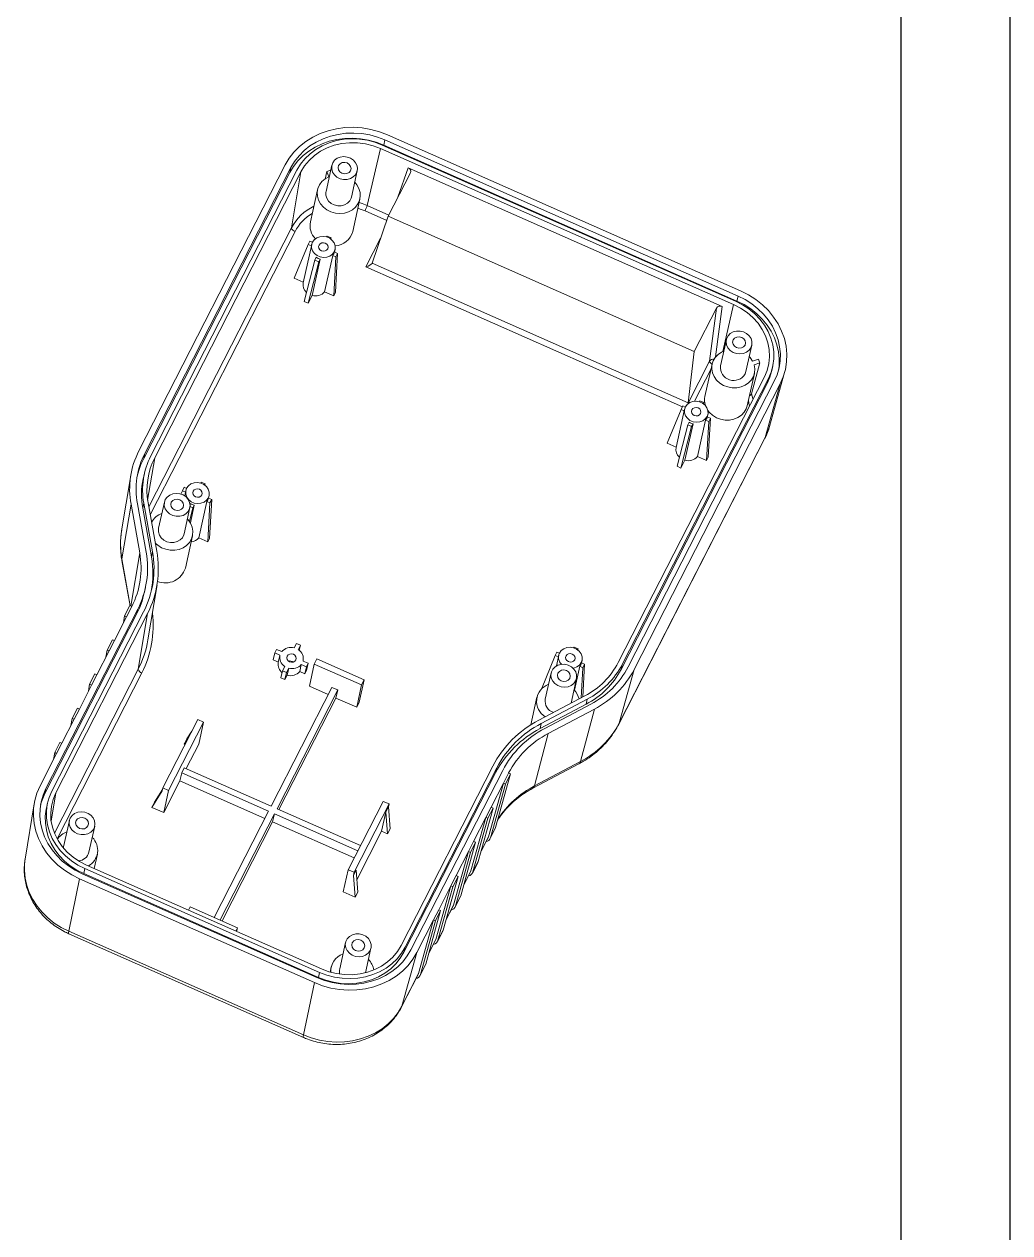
# Model space of a CAD drawing. Header units: inches. Extents: x 2685 to 4830, y 1126 to 1652.
# Drawn here: x 4189 to 4302.6, y 1336.5 to 1475.9 of the extents above; entities that cross this region are included whole.
import ezdxf

# ---------------------------------------------------------------- set-up
doc = ezdxf.new("R2010")
doc.units = ezdxf.units.IN
doc.header["$LTSCALE"] = 0.5

msp = doc.modelspace()

# ---------------------------------------------------------------- linework, layer by layer
for p, q in [((4302.554, 1652.384), (4302.554, 1125.657)), ((4290.013, 1639.843), (4290.013, 1138.198))]:
    msp.add_line(p, q)
at = {"color": 7, "linetype": 'Continuous', "lineweight": 15}
for p, q in [((4270.931, 1443.958), (4230.235, 1461.951)), ((4230.409, 1461.96), (4230.537, 1462.543)), ((4271.104, 1443.966), (4230.409, 1461.96)), ((4271.233, 1444.549), (4230.537, 1462.543)), ((4271.535, 1445.14), (4230.84, 1463.134)), ((4230.034, 1461.557), (4228.497, 1454.983)), ((4270.729, 1443.563), (4230.034, 1461.557)), ((4219.029, 1459.658), (4202.187, 1426.711)), ((4219.711, 1459.357), (4202.869, 1426.41)), ((4219.582, 1458.774), (4219.711, 1459.357)), ((4224.421, 1459.623), (4223.75, 1456.595)), ((4269.405, 1443.343), (4233.215, 1459.345)), ((4219.582, 1458.774), (4202.74, 1425.827)), ((4220.393, 1459.055), (4203.551, 1426.108)), ((4220.848, 1458.854), (4204.007, 1425.907)), ((4220.848, 1458.854), (4219.776, 1452.417)), ((4223.663, 1458.019), (4223.833, 1458.904)), ((4223.833, 1458.904), (4224.092, 1458.296)), ((4226.679, 1455.946), (4227.35, 1458.974)), ((4230.909, 1453.744), (4233.468, 1458.75)), ((4222.774, 1456.811), (4221.948, 1453.085)), ((4226.83, 1452.004), (4227.655, 1455.73)), ((4230.909, 1453.744), (4229.056, 1448.322)), ((4266.19, 1438.144), (4230.909, 1453.744)), ((4221.703, 1450.483), (4221.904, 1450.877)), ((4222.19, 1450.75), (4221.904, 1450.877)), ((4223.873, 1451.456), (4223.823, 1451.359)), ((4223.873, 1451.456), (4224.327, 1451.255)), ((4224.269, 1451.14), (4224.327, 1451.255)), ((4224.327, 1451.255), (4224.303, 1451.115)), ((4221.703, 1450.483), (4220.092, 1446.592)), ((4222.104, 1450.506), (4221.124, 1446.081)), ((4221.703, 1450.483), (4222.064, 1450.323)), ((4225.087, 1449.47), (4224.725, 1449.63)), ((4224.726, 1449.629), (4224.789, 1449.912)), ((4225.087, 1449.47), (4224.841, 1444.976)), ((4225.087, 1449.47), (4224.886, 1449.075)), ((4222.463, 1448.697), (4221.232, 1443.914)), ((4222.917, 1448.496), (4221.687, 1443.713)), ((4223.078, 1448.81), (4222.149, 1444.618)), ((4222.623, 1449.011), (4222.463, 1448.697)), ((4222.917, 1448.496), (4222.463, 1448.697)), ((4222.917, 1448.496), (4223.078, 1448.81)), ((4223.595, 1445.043), (4224.524, 1449.235)), ((4224.524, 1449.235), (4224.886, 1449.075)), ((4224.886, 1449.075), (4224.639, 1444.582)), ((4229.056, 1448.322), (4265.482, 1432.217)), ((4220.092, 1446.592), (4221.135, 1446.131)), ((4221.232, 1443.914), (4221.687, 1443.713)), ((4221.687, 1443.713), (4222.149, 1444.618)), ((4223.595, 1445.043), (4224.639, 1444.582)), ((4224.639, 1444.582), (4224.841, 1444.976)), ((4271.104, 1443.966), (4271.233, 1444.549)), ((4266.19, 1438.144), (4268.749, 1443.15)), ((4268.749, 1443.15), (4267.955, 1437.047)), ((4269.89, 1439.518), (4269.22, 1436.49)), ((4272.149, 1435.842), (4272.819, 1438.869)), ((4267.955, 1437.047), (4265.48, 1432.206)), ((4265.482, 1432.217), (4266.19, 1438.144)), ((4272.795, 1433.279), (4273.753, 1436.832)), ((4272.903, 1437.056), (4273.58, 1437.255)), ((4273.753, 1436.832), (4273.082, 1436.635)), ((4268.244, 1436.707), (4267.418, 1432.98)), ((4272.048, 1435.563), (4272.149, 1435.842)), ((4272.3, 1431.899), (4273.125, 1435.625)), ((4274.861, 1429.502), (4276.603, 1435.729)), ((4275.102, 1435.842), (4275.231, 1436.424)), ((4257.433, 1402.284), (4274.274, 1435.231)), ((4257.759, 1401.501), (4274.6, 1434.448)), ((4257.888, 1402.083), (4274.729, 1435.03)), ((4258.57, 1401.781), (4275.411, 1434.728)), ((4259.252, 1401.48), (4276.093, 1434.427)), ((4276.093, 1434.427), (4274.371, 1428.251)), ((4274.6, 1434.448), (4274.729, 1435.03)), ((4264.672, 1431.484), (4263.061, 1427.593)), ((4265.073, 1431.507), (4264.093, 1427.082)), ((4264.873, 1431.878), (4264.672, 1431.484)), ((4265.033, 1431.324), (4264.672, 1431.484)), ((4264.873, 1431.878), (4265.159, 1431.751)), ((4266.792, 1432.36), (4266.842, 1432.457)), ((4267.297, 1432.256), (4266.842, 1432.457)), ((4267.297, 1432.256), (4267.238, 1432.141)), ((4267.297, 1432.256), (4267.272, 1432.116)), ((4266.047, 1429.811), (4265.118, 1425.619)), ((4265.432, 1429.698), (4265.592, 1430.012)), ((4266.047, 1429.811), (4265.886, 1429.497)), ((4266.564, 1426.044), (4267.493, 1430.236)), ((4267.855, 1430.076), (4267.493, 1430.236)), ((4267.855, 1430.076), (4267.608, 1425.583)), ((4267.694, 1430.63), (4268.056, 1430.47)), ((4267.696, 1430.63), (4267.758, 1430.913)), ((4268.056, 1430.47), (4267.81, 1425.977)), ((4267.855, 1430.076), (4268.056, 1430.47)), ((4265.432, 1429.698), (4264.201, 1424.915)), ((4265.886, 1429.497), (4264.656, 1424.714)), ((4265.432, 1429.698), (4265.886, 1429.497)), ((4257.49, 1395.201), (4274.331, 1428.148)), ((4257.53, 1395.304), (4274.371, 1428.251)), ((4264.104, 1427.132), (4263.061, 1427.593)), ((4202.74, 1425.827), (4202.869, 1426.41)), ((4265.118, 1425.619), (4264.656, 1424.714)), ((4267.608, 1425.583), (4266.564, 1426.044)), ((4267.81, 1425.977), (4267.608, 1425.583)), ((4264.656, 1424.714), (4264.201, 1424.915)), ((4201.25, 1423.867), (4200.2, 1417.487)), ((4202.815, 1424.064), (4202.686, 1423.481)), ((4209.367, 1423.079), (4209.318, 1422.981)), ((4209.367, 1423.079), (4209.822, 1422.878)), ((4209.763, 1422.763), (4209.822, 1422.878)), ((4209.822, 1422.878), (4209.798, 1422.737)), ((4207.197, 1422.105), (4207.037, 1421.718)), ((4207.197, 1422.105), (4207.399, 1422.5)), ((4207.197, 1422.105), (4207.558, 1421.946)), ((4207.685, 1422.373), (4207.399, 1422.5)), ((4207.599, 1422.129), (4207.462, 1421.51)), ((4210.221, 1421.252), (4210.284, 1421.534)), ((4201.278, 1420.534), (4200.228, 1414.248)), ((4201.278, 1420.534), (4202.28, 1414.932)), ((4202.015, 1420.603), (4203.016, 1415.001)), ((4202.622, 1420.09), (4202.751, 1420.672)), ((4202.622, 1420.09), (4203.624, 1414.488)), ((4202.751, 1420.672), (4203.753, 1415.07)), ((4203.243, 1420.718), (4204.245, 1415.116)), ((4205.132, 1420.797), (4204.461, 1417.769)), ((4207.39, 1417.121), (4208.061, 1420.148)), ((4208.412, 1420.119), (4208.008, 1418.551)), ((4208.117, 1420.634), (4208.078, 1420.556)), ((4208.412, 1420.119), (4208.08, 1420.265)), ((4208.572, 1420.433), (4208.118, 1418.381)), ((4208.412, 1420.119), (4208.572, 1420.433)), ((4209.09, 1416.666), (4210.018, 1420.858)), ((4210.018, 1420.858), (4210.38, 1420.698)), ((4210.38, 1420.698), (4210.134, 1416.204)), ((4210.582, 1421.092), (4210.22, 1421.252)), ((4210.582, 1421.092), (4210.335, 1416.598)), ((4210.582, 1421.092), (4210.38, 1420.698)), ((4207.541, 1413.178), (4208.366, 1416.904)), ((4209.09, 1416.666), (4210.134, 1416.204)), ((4210.134, 1416.204), (4210.335, 1416.598)), ((4203.624, 1414.488), (4203.753, 1415.07)), ((4200.228, 1414.068), (4201.162, 1408.845)), ((4202.811, 1410.333), (4202.94, 1410.916)), ((4203.231, 1404.893), (4204.277, 1411.249)), ((4201.924, 1407.871), (4191.347, 1387.18)), ((4202.053, 1408.453), (4191.476, 1387.763)), ((4202.735, 1408.151), (4192.158, 1387.461)), ((4203.19, 1407.95), (4192.614, 1387.26)), ((4200.767, 1407.573), (4199.357, 1404.815)), ((4200.405, 1406.865), (4200.539, 1407.671)), ((4201.143, 1408.853), (4200.539, 1407.671)), ((4200.539, 1407.671), (4200.767, 1407.573)), ((4201.371, 1408.756), (4200.767, 1407.573)), ((4201.143, 1408.853), (4201.371, 1408.756)), ((4201.924, 1407.871), (4202.053, 1408.453)), ((4203.19, 1407.95), (4202.118, 1401.513)), ((4199.129, 1404.912), (4198.524, 1403.73)), ((4199.357, 1404.815), (4198.752, 1403.632)), ((4199.129, 1404.912), (4199.357, 1404.815)), ((4198.752, 1403.632), (4197.342, 1400.873)), ((4198.39, 1402.924), (4198.524, 1403.73)), ((4198.524, 1403.73), (4198.752, 1403.632)), ((4217.855, 1403.417), (4217.675, 1402.602)), ((4218.057, 1403.811), (4217.855, 1403.417)), ((4217.855, 1403.417), (4218.445, 1403.156)), ((4218.646, 1403.551), (4218.057, 1403.811)), ((4220.353, 1404.487), (4220.092, 1403.976)), ((4220.808, 1404.286), (4220.353, 1404.487)), ((4220.547, 1403.775), (4220.808, 1404.286)), ((4220.808, 1404.286), (4220.674, 1403.681)), ((4250.368, 1403.501), (4250.166, 1403.106)), ((4250.368, 1403.501), (4250.654, 1403.374)), ((4252.287, 1403.982), (4252.336, 1404.08)), ((4252.791, 1403.879), (4252.336, 1404.08)), ((4252.791, 1403.879), (4252.732, 1403.764)), ((4252.791, 1403.879), (4252.767, 1403.738)), ((4217.675, 1402.602), (4218.263, 1402.342)), ((4218.432, 1403.107), (4218.252, 1402.292)), ((4220.904, 1402.069), (4220.723, 1401.254)), ((4220.904, 1402.069), (4221.493, 1401.809)), ((4221.694, 1402.203), (4221.105, 1402.463)), ((4221.106, 1402.463), (4221.117, 1402.513)), ((4221.493, 1401.809), (4221.694, 1402.203)), ((4221.694, 1402.203), (4221.514, 1401.388)), ((4222.399, 1402.118), (4221.832, 1399.556)), ((4222.701, 1402.709), (4222.399, 1402.118)), ((4222.399, 1402.118), (4227.856, 1399.705)), ((4228.158, 1400.296), (4222.701, 1402.709)), ((4250.166, 1403.106), (4248.565, 1399.238)), ((4250.527, 1402.947), (4250.166, 1403.106)), ((4250.568, 1403.13), (4250.294, 1401.893)), ((4253.189, 1402.253), (4253.551, 1402.093)), ((4253.19, 1402.253), (4253.253, 1402.535)), ((4253.551, 1402.093), (4253.344, 1398.328)), ((4253.349, 1401.699), (4253.551, 1402.093)), ((4257.759, 1401.501), (4257.888, 1402.083)), ((4197.114, 1400.971), (4196.51, 1399.788)), ((4197.342, 1400.873), (4196.737, 1399.691)), ((4197.114, 1400.971), (4197.342, 1400.873)), ((4218.742, 1401.334), (4218.561, 1400.519)), ((4219.003, 1401.845), (4218.742, 1401.334)), ((4218.742, 1401.334), (4219.196, 1401.133)), ((4219.196, 1401.133), (4219.016, 1400.318)), ((4219.016, 1400.318), (4219.277, 1400.828)), ((4219.196, 1401.133), (4219.457, 1401.644)), ((4219.277, 1400.828), (4219.457, 1401.644)), ((4220.723, 1401.254), (4221.312, 1400.993)), ((4221.493, 1401.809), (4221.312, 1400.993)), ((4221.312, 1400.993), (4221.514, 1401.388)), ((4249.692, 1401.094), (4249.022, 1398.067)), ((4252.374, 1399.089), (4252.987, 1401.859)), ((4253.349, 1401.699), (4252.987, 1401.859)), ((4253.349, 1401.699), (4253.159, 1398.23)), ((4259.252, 1401.48), (4257.53, 1395.304)), ((4196.737, 1399.691), (4195.327, 1396.932)), ((4196.375, 1398.982), (4196.51, 1399.788)), ((4196.51, 1399.788), (4196.737, 1399.691)), ((4217.424, 1385.736), (4224.425, 1399.432)), ((4218.561, 1400.519), (4219.016, 1400.318)), ((4221.832, 1399.556), (4223.999, 1398.598)), ((4224.425, 1399.432), (4225.107, 1399.13)), ((4227.856, 1399.705), (4227.288, 1397.143)), ((4228.158, 1400.296), (4227.59, 1397.734)), ((4227.856, 1399.705), (4228.158, 1400.296)), ((4251.993, 1397.612), (4252.621, 1400.446)), ((4218.106, 1385.434), (4225.107, 1399.13)), ((4218.327, 1385.337), (4224.901, 1398.199)), ((4225.107, 1399.13), (4224.901, 1398.199)), ((4224.901, 1398.199), (4227.288, 1397.143)), ((4248.045, 1398.283), (4247.339, 1395.092)), ((4248.284, 1395.644), (4253.588, 1398.458)), ((4248.556, 1395.26), (4253.86, 1398.074)), ((4253.731, 1397.492), (4253.86, 1398.074)), ((4195.099, 1397.029), (4194.495, 1395.847)), ((4195.327, 1396.932), (4194.723, 1395.75)), ((4195.099, 1397.029), (4195.327, 1396.932)), ((4227.288, 1397.143), (4227.59, 1397.734)), ((4248.428, 1394.678), (4253.731, 1397.492)), ((4248.964, 1394.685), (4254.268, 1397.499)), ((4249.371, 1394.11), (4254.675, 1396.924)), ((4253.083, 1390.878), (4254.675, 1396.924)), ((4194.723, 1395.75), (4193.313, 1392.991)), ((4194.361, 1395.041), (4194.495, 1395.847)), ((4194.495, 1395.847), (4194.723, 1395.75)), ((4208.964, 1395.737), (4204.934, 1387.854)), ((4205.616, 1387.552), (4209.646, 1395.435)), ((4209.646, 1395.435), (4208.964, 1395.737)), ((4209.646, 1395.435), (4209.078, 1392.873)), ((4248.428, 1394.678), (4248.556, 1395.26)), ((4207.977, 1393.805), (4207.412, 1392.885)), ((4208.279, 1394.397), (4207.714, 1393.476)), ((4249.371, 1394.11), (4247.779, 1388.064)), ((4193.085, 1393.088), (4192.48, 1391.906)), ((4193.313, 1392.991), (4192.708, 1391.808)), ((4193.085, 1393.088), (4193.313, 1392.991)), ((4207.412, 1392.885), (4207.714, 1393.476)), ((4207.489, 1392.851), (4207.412, 1392.885)), ((4207.641, 1390.062), (4209.078, 1392.873)), ((4192.708, 1391.808), (4190.794, 1388.064)), ((4192.346, 1391.1), (4192.48, 1391.906)), ((4192.48, 1391.906), (4192.708, 1391.808)), ((4247.779, 1388.064), (4253.083, 1390.878)), ((4207.119, 1389.568), (4206.913, 1388.636)), ((4207.119, 1389.568), (4207.421, 1390.159)), ((4207.119, 1389.568), (4217.122, 1385.145)), ((4207.421, 1390.159), (4217.424, 1385.736)), ((4232.399, 1369.668), (4242.975, 1390.359)), ((4232.725, 1368.885), (4243.301, 1389.575)), ((4232.854, 1369.467), (4243.43, 1390.158)), ((4233.536, 1369.166), (4244.112, 1389.856)), ((4243.299, 1383.276), (4245.022, 1389.452)), ((4243.301, 1389.575), (4243.43, 1390.158)), ((4244.794, 1389.554), (4244.191, 1388.373)), ((4245.022, 1389.452), (4244.417, 1388.27)), ((4244.794, 1389.554), (4244.795, 1389.556)), ((4245.022, 1389.452), (4244.795, 1389.556)), ((4247.6, 1387.801), (4252.903, 1390.615)), ((4205.049, 1384.99), (4206.913, 1388.636)), ((4206.913, 1388.636), (4216.696, 1384.31)), ((4244.191, 1388.373), (4242.468, 1382.197)), ((4242.695, 1382.094), (4244.417, 1388.27)), ((4242.78, 1385.614), (4244.191, 1388.373)), ((4244.417, 1388.27), (4244.191, 1388.373)), ((4191.347, 1387.18), (4191.476, 1387.763)), ((4204.857, 1387.505), (4203.685, 1385.594)), ((4203.987, 1386.185), (4204.891, 1387.659)), ((4204.934, 1387.854), (4204.857, 1387.505)), ((4204.934, 1387.854), (4205.616, 1387.552)), ((4205.616, 1387.552), (4205.049, 1384.99)), ((4190.119, 1386.017), (4189.07, 1379.636)), ((4191.656, 1386.067), (4191.527, 1385.485)), ((4203.685, 1385.594), (4203.987, 1386.185)), ((4203.685, 1385.594), (4205.049, 1384.99)), ((4218.106, 1385.434), (4227.725, 1381.182)), ((4230.334, 1386.287), (4226.305, 1378.405)), ((4226.987, 1378.103), (4231.017, 1385.986)), ((4231.017, 1385.986), (4230.334, 1386.287)), ((4230.939, 1385.636), (4230.637, 1385.045)), ((4231.017, 1385.986), (4230.939, 1385.636)), ((4230.939, 1385.636), (4231.131, 1383.122)), ((4241.284, 1379.335), (4243.007, 1385.511)), ((4242.78, 1385.614), (4242.176, 1384.432)), ((4243.007, 1385.511), (4242.402, 1384.329)), ((4243.007, 1385.511), (4242.78, 1385.614)), ((4194.171, 1384.087), (4193.501, 1381.06)), ((4210.868, 1372.909), (4217.122, 1385.145)), ((4211.55, 1372.607), (4217.804, 1384.843)), ((4211.77, 1372.51), (4217.598, 1383.912)), ((4217.804, 1384.843), (4217.598, 1383.912)), ((4217.598, 1383.912), (4226.996, 1379.756)), ((4217.804, 1384.843), (4227.422, 1380.59)), ((4230.147, 1382.833), (4230.637, 1385.045)), ((4230.637, 1385.045), (4230.829, 1382.531)), ((4242.176, 1384.432), (4240.453, 1378.256)), ((4240.68, 1378.153), (4242.402, 1384.329)), ((4240.766, 1381.673), (4242.176, 1384.432)), ((4242.402, 1384.329), (4242.176, 1384.432)), ((4196.43, 1380.411), (4197.1, 1383.439)), ((4227.295, 1377.254), (4230.147, 1382.833)), ((4230.829, 1382.531), (4230.147, 1382.833)), ((4231.131, 1383.122), (4230.829, 1382.531)), ((4242.647, 1381.956), (4243.251, 1383.138)), ((4243.299, 1383.276), (4242.695, 1382.094)), ((4243.251, 1383.138), (4243.299, 1383.276)), ((4239.27, 1375.394), (4240.992, 1381.57)), ((4240.766, 1381.673), (4240.161, 1380.491)), ((4240.992, 1381.57), (4240.388, 1380.387)), ((4240.992, 1381.57), (4240.766, 1381.673)), ((4241.605, 1380.485), (4242.428, 1382.095)), ((4242.468, 1382.197), (4242.428, 1382.095)), ((4197.039, 1378.539), (4197.406, 1380.195)), ((4240.161, 1380.491), (4238.439, 1374.315)), ((4238.665, 1374.211), (4240.388, 1380.387)), ((4238.751, 1377.732), (4240.161, 1380.491)), ((4240.388, 1380.387), (4240.161, 1380.491)), ((4195.828, 1377.951), (4195.957, 1378.533)), ((4195.957, 1378.533), (4223.011, 1366.571)), ((4196.159, 1378.928), (4223.213, 1366.966)), ((4226.305, 1378.405), (4225.738, 1375.843)), ((4226.305, 1378.405), (4226.987, 1378.103)), ((4227.212, 1378.345), (4226.91, 1377.754)), ((4227.404, 1375.831), (4227.212, 1378.345)), ((4240.453, 1378.256), (4240.413, 1378.154)), ((4240.632, 1378.015), (4241.236, 1379.197)), ((4241.284, 1379.335), (4240.68, 1378.153)), ((4241.236, 1379.197), (4241.284, 1379.335)), ((4195.352, 1377.351), (4194.096, 1371.312)), ((4195.352, 1377.351), (4222.407, 1365.389)), ((4195.655, 1377.942), (4222.709, 1365.98)), ((4195.828, 1377.951), (4222.882, 1365.989)), ((4226.987, 1378.103), (4226.91, 1377.754)), ((4226.91, 1377.754), (4227.102, 1375.24)), ((4237.255, 1371.452), (4238.978, 1377.628)), ((4238.751, 1377.732), (4238.147, 1376.55)), ((4238.978, 1377.628), (4238.373, 1376.446)), ((4238.978, 1377.628), (4238.751, 1377.732)), ((4239.59, 1376.544), (4240.413, 1378.154)), ((4225.738, 1375.843), (4227.102, 1375.24)), ((4227.404, 1375.831), (4227.102, 1375.24)), ((4238.147, 1376.55), (4236.424, 1370.374)), ((4236.651, 1370.27), (4238.373, 1376.446)), ((4236.736, 1373.791), (4238.147, 1376.55)), ((4238.373, 1376.446), (4238.147, 1376.55)), ((4208.095, 1374.135), (4207.893, 1373.739)), ((4213.552, 1371.722), (4208.095, 1374.135)), ((4237.576, 1372.602), (4238.399, 1374.212)), ((4238.439, 1374.315), (4238.399, 1374.212)), ((4238.617, 1374.073), (4239.222, 1375.256)), ((4239.27, 1375.394), (4238.665, 1374.211)), ((4239.222, 1375.256), (4239.27, 1375.394)), ((4235.24, 1367.511), (4236.963, 1373.687)), ((4236.736, 1373.791), (4236.132, 1372.608)), ((4236.963, 1373.687), (4236.359, 1372.505)), ((4236.963, 1373.687), (4236.736, 1373.791)), ((4194.096, 1371.312), (4221.151, 1359.35)), ((4213.35, 1371.327), (4213.552, 1371.722)), ((4213.552, 1371.722), (4213.454, 1371.281)), ((4234.218, 1368.864), (4236.132, 1372.608)), ((4236.132, 1372.608), (4234.409, 1366.432)), ((4234.636, 1366.329), (4236.359, 1372.505)), ((4236.359, 1372.505), (4236.132, 1372.608)), ((4236.603, 1370.132), (4237.207, 1371.314)), ((4237.255, 1371.452), (4236.651, 1370.27)), ((4237.207, 1371.314), (4237.255, 1371.452)), ((4194.099, 1371.026), (4221.154, 1359.064)), ((4226, 1370.014), (4225.33, 1366.986)), ((4235.561, 1368.661), (4236.384, 1370.271)), ((4236.424, 1370.374), (4236.384, 1370.271)), ((4228.3, 1366.525), (4228.929, 1369.365)), ((4234.218, 1368.864), (4232.496, 1362.688)), ((4232.725, 1368.885), (4232.854, 1369.467)), ((4224.353, 1367.203), (4224.22, 1366.6)), ((4234.588, 1366.191), (4235.192, 1367.373)), ((4235.24, 1367.511), (4234.636, 1366.329)), ((4235.192, 1367.373), (4235.24, 1367.511)), ((4222.882, 1365.989), (4223.011, 1366.571)), ((4232.456, 1362.586), (4234.37, 1366.33)), ((4232.496, 1362.688), (4234.409, 1366.432)), ((4234.409, 1366.432), (4234.37, 1366.33)), ((4222.407, 1365.389), (4221.151, 1359.35))]:
    msp.add_line(p, q, dxfattribs=at)
at = {"color": 8, "linetype": 'Continuous', "lineweight": 15}
for p, q in [((4233.215, 1459.345), (4232.039, 1455.954)), ((4230.981, 1453.885), (4228.497, 1454.983)), ((4228.245, 1454.363), (4230.743, 1453.258)), ((4219.776, 1452.417), (4203.328, 1420.241)), ((4203.49, 1419.338), (4220.18, 1451.989)), ((4230.047, 1451.221), (4228.349, 1447.899)), ((4264.82, 1431.773), (4228.349, 1447.899)), ((4268.649, 1437.534), (4269.405, 1443.343)), ((4270.729, 1443.563), (4269.464, 1438.15)), ((4266.211, 1432.421), (4268.123, 1436.161)), ((4274.371, 1428.251), (4274.331, 1428.148)), ((4203.194, 1421.026), (4204.007, 1425.907)), ((4201.256, 1408.805), (4202.28, 1414.932)), ((4200.228, 1414.248), (4201.196, 1408.831)), ((4200.228, 1414.068), (4200.228, 1414.248)), ((4202.118, 1401.513), (4192.453, 1382.607)), ((4192.754, 1381.977), (4202.522, 1401.086)), ((4257.53, 1395.304), (4257.49, 1395.202)), ((4192.614, 1387.26), (4192.072, 1384.006)), ((4241.62, 1380.538), (4242.468, 1382.197)), ((4239.605, 1376.597), (4240.453, 1378.256)), ((4237.591, 1372.656), (4238.439, 1374.315)), ((4235.576, 1368.715), (4236.424, 1370.374)), ((4232.496, 1362.688), (4232.454, 1362.583))]:
    msp.add_line(p, q, dxfattribs=at)
at = {"color": 7, "linetype": 'Continuous', "lineweight": 15, "flags": 128}
for points in [[(4230.84, 1463.134), (4229.901, 1463.494), (4228.928, 1463.761), (4227.933, 1463.931), (4226.929, 1464.001), (4225.929, 1463.972), (4224.946, 1463.842), (4223.99, 1463.615), (4223.075, 1463.292), (4222.213, 1462.878), (4221.413, 1462.378), (4220.686, 1461.798), (4220.041, 1461.146), (4219.486, 1460.43), (4219.029, 1459.658)], [(4230.537, 1462.543), (4229.677, 1462.873), (4228.785, 1463.118), (4227.873, 1463.273), (4226.953, 1463.338), (4226.036, 1463.311), (4225.135, 1463.192), (4224.259, 1462.983), (4223.42, 1462.688), (4222.629, 1462.308), (4221.896, 1461.85), (4221.23, 1461.318), (4220.639, 1460.721), (4220.13, 1460.064), (4219.711, 1459.357)], [(4230.409, 1461.96), (4229.548, 1462.291), (4228.656, 1462.535), (4227.744, 1462.691), (4226.824, 1462.756), (4225.907, 1462.728), (4225.006, 1462.61), (4224.13, 1462.401), (4223.291, 1462.105), (4222.5, 1461.726), (4221.767, 1461.268), (4221.101, 1460.736), (4220.51, 1460.138), (4220.001, 1459.482), (4219.582, 1458.774)], [(4230.235, 1461.951), (4229.391, 1462.272), (4228.515, 1462.501), (4227.62, 1462.637), (4226.72, 1462.676), (4225.826, 1462.618), (4224.952, 1462.464), (4224.112, 1462.217), (4223.317, 1461.88), (4222.578, 1461.457), (4221.908, 1460.956), (4221.314, 1460.382), (4220.807, 1459.746), (4220.393, 1459.055)], [(4230.034, 1461.557), (4229.179, 1461.877), (4228.29, 1462.097), (4227.383, 1462.214), (4226.473, 1462.225), (4225.576, 1462.13), (4224.707, 1461.931), (4223.88, 1461.631), (4223.111, 1461.235), (4222.412, 1460.751), (4221.795, 1460.186), (4221.271, 1459.55), (4220.848, 1458.854)], [(4224.521, 1459.902), (4224.735, 1460.198), (4225.034, 1460.428), (4225.396, 1460.574), (4225.794, 1460.626), (4226.199, 1460.579), (4226.581, 1460.437), (4226.911, 1460.211), (4227.165, 1459.917), (4227.325, 1459.577), (4227.377, 1459.216), (4227.319, 1458.862), (4227.154, 1458.54), (4226.895, 1458.274), (4226.562, 1458.084), (4226.178, 1457.985), (4225.772, 1457.982), (4225.375, 1458.078), (4225.016, 1458.263), (4224.721, 1458.526), (4224.512, 1458.846), (4224.406, 1459.199), (4224.408, 1459.56), (4224.521, 1459.902)], [(4225.203, 1459.6), (4225.371, 1459.803), (4225.616, 1459.93), (4225.903, 1459.96), (4226.187, 1459.89), (4226.425, 1459.729), (4226.581, 1459.503), (4226.631, 1459.246), (4226.567, 1458.997), (4226.4, 1458.794), (4226.154, 1458.667), (4225.867, 1458.637), (4225.583, 1458.707), (4225.345, 1458.868), (4225.189, 1459.094), (4225.139, 1459.351), (4225.203, 1459.6)], [(4227.059, 1457.663), (4227.294, 1457.381), (4227.532, 1456.958), (4227.669, 1456.505), (4227.698, 1456.042), (4227.618, 1455.589), (4227.433, 1455.166), (4227.151, 1454.791), (4226.784, 1454.481), (4226.348, 1454.25), (4225.862, 1454.107), (4225.348, 1454.059), (4224.828, 1454.107), (4224.325, 1454.251), (4223.861, 1454.483), (4223.456, 1454.794), (4223.129, 1455.169), (4222.893, 1455.593), (4222.758, 1456.046), (4222.731, 1456.51), (4222.814, 1456.962), (4223.001, 1457.385), (4223.285, 1457.758), (4223.654, 1458.067), (4224.092, 1458.296), (4224.092, 1458.296)], [(4226.679, 1455.946), (4226.648, 1455.834), (4226.484, 1455.512), (4226.225, 1455.246), (4225.891, 1455.057), (4225.507, 1454.957), (4225.102, 1454.955), (4224.705, 1455.05), (4224.345, 1455.236), (4224.05, 1455.498), (4223.842, 1455.818), (4223.735, 1456.172), (4223.738, 1456.533), (4223.75, 1456.595)], [(4224.697, 1449.656), (4224.802, 1449.984), (4224.798, 1450.33), (4224.684, 1450.666), (4224.47, 1450.965), (4224.173, 1451.203), (4223.817, 1451.361), (4223.431, 1451.425), (4223.046, 1451.39), (4222.694, 1451.26), (4222.403, 1451.045), (4222.196, 1450.762), (4222.091, 1450.434), (4222.095, 1450.088), (4222.209, 1449.752), (4222.423, 1449.453), (4222.72, 1449.215), (4223.076, 1449.058), (4223.462, 1448.993), (4223.847, 1449.028), (4224.199, 1449.158), (4224.49, 1449.373), (4224.697, 1449.656)], [(4223.947, 1449.988), (4223.993, 1450.171), (4223.957, 1450.359), (4223.843, 1450.525), (4223.668, 1450.643), (4223.46, 1450.694), (4223.25, 1450.672), (4223.069, 1450.579), (4222.946, 1450.43), (4222.9, 1450.247), (4222.936, 1450.059), (4223.05, 1449.893), (4223.225, 1449.775), (4223.433, 1449.724), (4223.644, 1449.746), (4223.824, 1449.839), (4223.947, 1449.988)], [(4276.093, 1434.427), (4276.448, 1435.244), (4276.695, 1436.096), (4276.832, 1436.973), (4276.856, 1437.863), (4276.768, 1438.756), (4276.569, 1439.639), (4276.26, 1440.503), (4275.847, 1441.336), (4275.334, 1442.127), (4274.727, 1442.867), (4274.035, 1443.547), (4273.266, 1444.157), (4272.429, 1444.69), (4271.535, 1445.14)], [(4274.729, 1435.03), (4275.044, 1435.764), (4275.254, 1436.532), (4275.358, 1437.322), (4275.352, 1438.123), (4275.239, 1438.922), (4275.018, 1439.709), (4274.694, 1440.471), (4274.27, 1441.198), (4273.754, 1441.879), (4273.153, 1442.504), (4272.475, 1443.064), (4271.731, 1443.551), (4270.931, 1443.958)], [(4275.892, 1435.972), (4275.959, 1436.48), (4275.982, 1437.296), (4275.901, 1438.114), (4275.718, 1438.924), (4275.436, 1439.716), (4275.057, 1440.479), (4274.586, 1441.205), (4274.03, 1441.883), (4273.395, 1442.506), (4272.69, 1443.065), (4271.923, 1443.554), (4271.104, 1443.966)], [(4275.411, 1434.728), (4275.736, 1435.477), (4275.963, 1436.259), (4276.088, 1437.062), (4276.111, 1437.878), (4276.03, 1438.697), (4275.847, 1439.507), (4275.565, 1440.298), (4275.186, 1441.062), (4274.715, 1441.787), (4274.159, 1442.465), (4273.524, 1443.088), (4272.819, 1443.647), (4272.052, 1444.136), (4271.233, 1444.549)], [(4274.274, 1435.231), (4274.588, 1435.975), (4274.787, 1436.755), (4274.869, 1437.557), (4274.831, 1438.367), (4274.676, 1439.171), (4274.404, 1439.957), (4274.021, 1440.709), (4273.534, 1441.416), (4272.95, 1442.066), (4272.28, 1442.646), (4271.536, 1443.148), (4270.729, 1443.563)], [(4272.719, 1438.59), (4272.832, 1438.932), (4272.834, 1439.293), (4272.728, 1439.646), (4272.519, 1439.966), (4272.224, 1440.229), (4271.865, 1440.414), (4271.468, 1440.51), (4271.062, 1440.507), (4270.678, 1440.408), (4270.345, 1440.218), (4270.086, 1439.952), (4269.921, 1439.63), (4269.863, 1439.276), (4269.915, 1438.915), (4270.075, 1438.575), (4270.329, 1438.281), (4270.659, 1438.055), (4271.041, 1437.913), (4271.446, 1437.866), (4271.844, 1437.918), (4272.206, 1438.064), (4272.505, 1438.294), (4272.719, 1438.59)], [(4272.037, 1438.892), (4272.101, 1439.141), (4272.051, 1439.398), (4271.895, 1439.624), (4271.657, 1439.785), (4271.373, 1439.855), (4271.086, 1439.825), (4270.84, 1439.698), (4270.673, 1439.495), (4270.609, 1439.246), (4270.659, 1438.989), (4270.815, 1438.763), (4271.053, 1438.602), (4271.337, 1438.532), (4271.624, 1438.562), (4271.869, 1438.689), (4272.037, 1438.892)], [(4269.6, 1438.206), (4269.331, 1438.085), (4268.926, 1437.813), (4268.598, 1437.47), (4268.362, 1437.069), (4268.228, 1436.629), (4268.201, 1436.168), (4268.284, 1435.707), (4268.471, 1435.267), (4268.755, 1434.866), (4269.124, 1434.521), (4269.562, 1434.249), (4270.049, 1434.061), (4270.563, 1433.966), (4271.083, 1433.966), (4271.585, 1434.063), (4272.048, 1434.253), (4272.451, 1434.526), (4272.777, 1434.871), (4273.011, 1435.272), (4273.143, 1435.713), (4273.167, 1436.174), (4273.082, 1436.635), (4273.082, 1436.635)], [(4272.903, 1437.056), (4272.621, 1437.458), (4272.529, 1437.558)], [(4274.6, 1434.448), (4274.915, 1435.182), (4275.102, 1435.842)], [(4265.165, 1431.763), (4265.372, 1432.046), (4265.663, 1432.261), (4266.015, 1432.391), (4266.4, 1432.426), (4266.786, 1432.361), (4267.142, 1432.204), (4267.439, 1431.966), (4267.653, 1431.667), (4267.767, 1431.331), (4267.772, 1430.985), (4267.666, 1430.657), (4267.459, 1430.374), (4267.168, 1430.159), (4266.816, 1430.029), (4266.431, 1429.994), (4266.045, 1430.058), (4265.689, 1430.216), (4265.392, 1430.454), (4265.178, 1430.753), (4265.064, 1431.089), (4265.06, 1431.435), (4265.165, 1431.763)], [(4265.915, 1431.431), (4266.038, 1431.58), (4266.219, 1431.673), (4266.429, 1431.695), (4266.637, 1431.644), (4266.812, 1431.526), (4266.926, 1431.36), (4266.963, 1431.172), (4266.916, 1430.989), (4266.793, 1430.84), (4266.613, 1430.747), (4266.402, 1430.725), (4266.194, 1430.776), (4266.019, 1430.894), (4265.905, 1431.06), (4265.869, 1431.248), (4265.915, 1431.431)], [(4267.763, 1431.353), (4267.93, 1431.139), (4268.299, 1430.795), (4268.737, 1430.523), (4269.223, 1430.335), (4269.738, 1430.239), (4270.258, 1430.24), (4270.76, 1430.337), (4271.223, 1430.526), (4271.626, 1430.799), (4271.951, 1431.144), (4272.185, 1431.546), (4272.3, 1431.899)], [(4210.192, 1421.279), (4210.297, 1421.607), (4210.293, 1421.953), (4210.179, 1422.289), (4209.964, 1422.588), (4209.667, 1422.826), (4209.312, 1422.983), (4208.926, 1423.047), (4208.541, 1423.013), (4208.189, 1422.883), (4207.897, 1422.668), (4207.691, 1422.385), (4207.585, 1422.057), (4207.59, 1421.711), (4207.704, 1421.375), (4207.918, 1421.076), (4208.215, 1420.838), (4208.571, 1420.68), (4208.957, 1420.616), (4209.341, 1420.651), (4209.693, 1420.781), (4209.985, 1420.996), (4210.192, 1421.279)], [(4205.232, 1421.076), (4205.446, 1421.373), (4205.745, 1421.602), (4206.107, 1421.749), (4206.505, 1421.8), (4206.91, 1421.753), (4207.292, 1421.611), (4207.622, 1421.385), (4207.877, 1421.091), (4208.036, 1420.751), (4208.088, 1420.391), (4208.03, 1420.036), (4207.865, 1419.714), (4207.607, 1419.448), (4207.273, 1419.259), (4206.889, 1419.159), (4206.483, 1419.157), (4206.086, 1419.252), (4205.727, 1419.438), (4205.432, 1419.7), (4205.223, 1420.02), (4205.117, 1420.374), (4205.12, 1420.735), (4205.232, 1421.076)], [(4209.441, 1421.611), (4209.488, 1421.793), (4209.451, 1421.982), (4209.337, 1422.148), (4209.163, 1422.265), (4208.954, 1422.317), (4208.744, 1422.295), (4208.564, 1422.202), (4208.441, 1422.053), (4208.394, 1421.87), (4208.431, 1421.682), (4208.545, 1421.516), (4208.719, 1421.398), (4208.928, 1421.347), (4209.138, 1421.369), (4209.318, 1421.462), (4209.441, 1421.611)], [(4205.914, 1420.774), (4206.082, 1420.978), (4206.328, 1421.104), (4206.614, 1421.134), (4206.898, 1421.064), (4207.136, 1420.904), (4207.292, 1420.678), (4207.342, 1420.42), (4207.278, 1420.171), (4207.111, 1419.968), (4206.865, 1419.841), (4206.578, 1419.811), (4206.294, 1419.882), (4206.056, 1420.042), (4205.9, 1420.268), (4205.85, 1420.525), (4205.914, 1420.774)], [(4207.77, 1418.837), (4207.855, 1418.745), (4208.139, 1418.344), (4208.326, 1417.904), (4208.409, 1417.443), (4208.382, 1416.982), (4208.248, 1416.542), (4208.012, 1416.141), (4207.684, 1415.798), (4207.279, 1415.526), (4206.815, 1415.339), (4206.312, 1415.244), (4205.793, 1415.246), (4205.278, 1415.344), (4204.793, 1415.534), (4204.357, 1415.808), (4204.076, 1416.058)], [(4207.39, 1417.121), (4207.359, 1417.009), (4207.195, 1416.687), (4206.936, 1416.421), (4206.602, 1416.231), (4206.218, 1416.131), (4205.813, 1416.129), (4205.416, 1416.224), (4205.056, 1416.41), (4204.761, 1416.673), (4204.553, 1416.993), (4204.446, 1417.346), (4204.449, 1417.707), (4204.461, 1417.769)], [(4250.66, 1403.386), (4250.866, 1403.669), (4251.158, 1403.884), (4251.51, 1404.014), (4251.895, 1404.048), (4252.281, 1403.984), (4252.636, 1403.827), (4252.934, 1403.589), (4253.148, 1403.29), (4253.262, 1402.954), (4253.266, 1402.608), (4253.161, 1402.28), (4252.954, 1401.997), (4252.663, 1401.782), (4252.31, 1401.652), (4252.232, 1401.636)], [(4220.275, 1402.589), (4220.322, 1402.771), (4220.285, 1402.96), (4220.171, 1403.126), (4219.997, 1403.243), (4219.788, 1403.295), (4219.578, 1403.273), (4219.398, 1403.18), (4219.275, 1403.031), (4219.228, 1402.848), (4219.265, 1402.66), (4219.379, 1402.494), (4219.553, 1402.376), (4219.762, 1402.325), (4219.972, 1402.347), (4220.152, 1402.44), (4220.275, 1402.589)], [(4252.521, 1400.167), (4252.633, 1400.508), (4252.636, 1400.869), (4252.529, 1401.222), (4252.321, 1401.542), (4252.026, 1401.805), (4251.667, 1401.991), (4251.269, 1402.086), (4250.864, 1402.084), (4250.48, 1401.984), (4250.146, 1401.794), (4249.888, 1401.529), (4249.723, 1401.207), (4249.665, 1400.852), (4249.717, 1400.492), (4249.876, 1400.152), (4250.13, 1399.858), (4250.461, 1399.632), (4250.842, 1399.49), (4251.248, 1399.443), (4251.646, 1399.494), (4252.008, 1399.64), (4252.307, 1399.87), (4252.521, 1400.167)], [(4251.41, 1403.054), (4251.533, 1403.203), (4251.713, 1403.296), (4251.923, 1403.318), (4252.132, 1403.266), (4252.306, 1403.149), (4252.421, 1402.983), (4252.457, 1402.794), (4252.41, 1402.612), (4252.287, 1402.462), (4252.107, 1402.37), (4251.897, 1402.348), (4251.689, 1402.399), (4251.514, 1402.517), (4251.4, 1402.683), (4251.363, 1402.871), (4251.41, 1403.054)], [(4251.839, 1400.468), (4251.902, 1400.718), (4251.853, 1400.975), (4251.697, 1401.201), (4251.459, 1401.361), (4251.175, 1401.432), (4250.888, 1401.401), (4250.642, 1401.275), (4250.475, 1401.072), (4250.411, 1400.822), (4250.461, 1400.565), (4250.616, 1400.339), (4250.854, 1400.179), (4251.138, 1400.108), (4251.425, 1400.139), (4251.671, 1400.265), (4251.839, 1400.468)], [(4190.794, 1388.064), (4190.44, 1387.247), (4190.193, 1386.395), (4190.056, 1385.518), (4190.031, 1384.628), (4190.119, 1383.735), (4190.319, 1382.851), (4190.627, 1381.988), (4191.041, 1381.155), (4191.554, 1380.364), (4192.16, 1379.624), (4192.853, 1378.944), (4193.622, 1378.334), (4194.459, 1377.801), (4195.352, 1377.351)], [(4191.476, 1387.763), (4191.151, 1387.014), (4190.925, 1386.232), (4190.799, 1385.429), (4190.777, 1384.612), (4190.858, 1383.794), (4191.041, 1382.984), (4191.323, 1382.193), (4191.702, 1381.429), (4192.173, 1380.704), (4192.729, 1380.025), (4193.363, 1379.403), (4194.069, 1378.843), (4194.836, 1378.354), (4195.655, 1377.942)], [(4191.347, 1387.18), (4191.022, 1386.431), (4190.866, 1385.937)], [(4192.158, 1387.461), (4191.844, 1386.726), (4191.633, 1385.959), (4191.53, 1385.169), (4191.535, 1384.368), (4191.649, 1383.569), (4191.87, 1382.782), (4192.194, 1382.02), (4192.617, 1381.293), (4193.133, 1380.612), (4193.735, 1379.987), (4194.412, 1379.427), (4195.157, 1378.94), (4195.957, 1378.533)], [(4192.614, 1387.26), (4192.3, 1386.515), (4192.101, 1385.736), (4192.019, 1384.934), (4192.056, 1384.124), (4192.212, 1383.319), (4192.484, 1382.534), (4192.867, 1381.781), (4193.354, 1381.074), (4193.937, 1380.425), (4194.607, 1379.844), (4195.352, 1379.343), (4196.159, 1378.928)], [(4191.527, 1385.485), (4191.504, 1385.376), (4191.401, 1384.586), (4191.406, 1383.786), (4191.52, 1382.987), (4191.741, 1382.2), (4192.065, 1381.438), (4192.488, 1380.711), (4193.004, 1380.03), (4193.606, 1379.405), (4194.283, 1378.845), (4195.028, 1378.358), (4195.828, 1377.951)], [(4194.272, 1384.366), (4194.485, 1384.663), (4194.784, 1384.893), (4195.147, 1385.039), (4195.545, 1385.09), (4195.95, 1385.043), (4196.332, 1384.901), (4196.662, 1384.675), (4196.916, 1384.381), (4197.075, 1384.041), (4197.128, 1383.681), (4197.07, 1383.326), (4196.905, 1383.004), (4196.646, 1382.739), (4196.313, 1382.549), (4195.929, 1382.449), (4195.523, 1382.447), (4195.126, 1382.542), (4194.767, 1382.728), (4194.472, 1382.991), (4194.263, 1383.311), (4194.156, 1383.664), (4194.159, 1384.025), (4194.272, 1384.366)], [(4194.954, 1384.065), (4195.121, 1384.268), (4195.367, 1384.394), (4195.654, 1384.425), (4195.938, 1384.354), (4196.176, 1384.194), (4196.332, 1383.968), (4196.382, 1383.711), (4196.318, 1383.461), (4196.15, 1383.258), (4195.905, 1383.132), (4195.618, 1383.101), (4195.334, 1383.172), (4195.096, 1383.332), (4194.94, 1383.558), (4194.89, 1383.815), (4194.954, 1384.065)], [(4193.479, 1380.921), (4193.489, 1380.997), (4193.501, 1381.06)], [(4228.829, 1369.086), (4228.941, 1369.428), (4228.944, 1369.789), (4228.838, 1370.142), (4228.629, 1370.462), (4228.334, 1370.725), (4227.975, 1370.91), (4227.578, 1371.006), (4227.172, 1371.003), (4226.788, 1370.904), (4226.454, 1370.714), (4226.196, 1370.448), (4226.031, 1370.126), (4225.973, 1369.772), (4226.025, 1369.411), (4226.184, 1369.071), (4226.439, 1368.777), (4226.769, 1368.551), (4227.151, 1368.409), (4227.556, 1368.362), (4227.954, 1368.414), (4228.316, 1368.56), (4228.615, 1368.79), (4228.829, 1369.086)], [(4228.147, 1369.388), (4228.211, 1369.637), (4228.161, 1369.894), (4228.005, 1370.12), (4227.767, 1370.281), (4227.483, 1370.351), (4227.196, 1370.321), (4226.95, 1370.194), (4226.783, 1369.991), (4226.719, 1369.742), (4226.769, 1369.485), (4226.925, 1369.259), (4227.163, 1369.098), (4227.447, 1369.028), (4227.733, 1369.058), (4227.979, 1369.185), (4228.147, 1369.388)], [(4222.407, 1365.389), (4223.346, 1365.028), (4224.319, 1364.761), (4225.314, 1364.591), (4226.317, 1364.521), (4227.317, 1364.551), (4228.301, 1364.68), (4229.257, 1364.907), (4230.171, 1365.23), (4231.034, 1365.644), (4231.834, 1366.144), (4232.561, 1366.724), (4233.206, 1367.376), (4233.761, 1368.092), (4234.218, 1368.864)], [(4222.709, 1365.98), (4223.57, 1365.649), (4224.462, 1365.405), (4225.374, 1365.249), (4226.294, 1365.184), (4227.21, 1365.212), (4228.112, 1365.33), (4228.988, 1365.539), (4229.827, 1365.835), (4230.617, 1366.214), (4231.351, 1366.672), (4232.017, 1367.204), (4232.608, 1367.802), (4233.117, 1368.458), (4233.536, 1369.166)], [(4222.882, 1365.989), (4223.727, 1365.668), (4224.603, 1365.439), (4225.497, 1365.303), (4226.398, 1365.264), (4227.292, 1365.322), (4228.165, 1365.476), (4229.006, 1365.723), (4229.801, 1366.06), (4230.539, 1366.483), (4231.21, 1366.984), (4231.804, 1367.558), (4232.311, 1368.194), (4232.725, 1368.885)], [(4223.011, 1366.571), (4223.856, 1366.251), (4224.732, 1366.021), (4225.626, 1365.886), (4226.527, 1365.847), (4227.421, 1365.904), (4228.294, 1366.058), (4229.135, 1366.305), (4229.93, 1366.643), (4230.668, 1367.065), (4231.339, 1367.567), (4231.933, 1368.14), (4232.44, 1368.777), (4232.854, 1369.467)], [(4223.213, 1366.966), (4224.068, 1366.645), (4224.957, 1366.425), (4225.864, 1366.309), (4226.774, 1366.298), (4227.671, 1366.392), (4228.54, 1366.591), (4229.366, 1366.891), (4230.136, 1367.287), (4230.835, 1367.771), (4231.452, 1368.336), (4231.976, 1368.972), (4232.399, 1369.668)], [(4221.151, 1359.35), (4222.053, 1359.003), (4222.987, 1358.747), (4223.943, 1358.584), (4224.907, 1358.516), (4225.867, 1358.545), (4226.812, 1358.669), (4227.73, 1358.888), (4228.609, 1359.198), (4229.437, 1359.595), (4230.206, 1360.076), (4230.904, 1360.633), (4231.523, 1361.259), (4232.056, 1361.947), (4232.496, 1362.688)]]:
    msp.add_lwpolyline(points, dxfattribs=at)
at = {"color": 8, "linetype": 'Continuous', "lineweight": 15, "flags": 128}
for points in [[(4228.497, 1454.983), (4227.911, 1455.214), (4227.565, 1455.323)], [(4227.42, 1454.666), (4227.705, 1454.575), (4228.245, 1454.363)], [(4272.973, 1432.687), (4272.957, 1432.752), (4272.795, 1433.279)], [(4274.371, 1428.251), (4274.712, 1429.036), (4274.861, 1429.502)], [(4253.083, 1390.878), (4253.001, 1390.7), (4252.903, 1390.615)], [(4247.779, 1388.064), (4247.698, 1387.886), (4247.6, 1387.802)], [(4189.07, 1379.636), (4189.009, 1379.157), (4188.985, 1378.302), (4189.07, 1377.444), (4189.261, 1376.595), (4189.557, 1375.766), (4189.955, 1374.966), (4190.447, 1374.206), (4191.03, 1373.495), (4191.695, 1372.843), (4192.434, 1372.257), (4193.238, 1371.744), (4194.096, 1371.312)], [(4194.099, 1371.026), (4194.084, 1371.04), (4194.071, 1371.136), (4194.096, 1371.312)], [(4221.153, 1359.064), (4221.138, 1359.078), (4221.125, 1359.173), (4221.151, 1359.35)]]:
    msp.add_lwpolyline(points, dxfattribs=at)
at = {"color": 7, "linetype": 'Continuous', "lineweight": 15}
for centre, radius, start, end in [((4226.124, 1452.275), 7.014, 105.12044, 109.06647), ((4225.203, 1455.957), 3.435, 332.34096, 343.53076), ((4220.33, 1452.536), 0.567, 192.09389, 254.67496), ((4224.037, 1452.672), 2.129, 168.80778, 225.20698), ((4224.691, 1452.551), 2.208, 272.71011, 345.65146), ((4223.676, 1449.917), 1.088, 321.18992, 344.66093), ((4223.463, 1450.296), 1.535, 236.82787, 255.46622), ((4222.29, 1445.857), 1.187, 169.13369, 228.48879), ((4222.54, 1445.96), 1.398, 253.77211, 319.02162), ((4268.183, 1434.798), 5.93, 20.06262, 24.4764), ((4270.734, 1436.332), 1.523, 174.01663, 329.67487), ((4269.364, 1432.557), 1.991, 167.73439, 198.46466), ((4266.432, 1431.297), 1.535, 236.82787, 255.46622), ((4266.645, 1430.918), 1.088, 321.19076, 344.66009), ((4265.259, 1426.858), 1.187, 169.13381, 228.4888), ((4210.86, 1422.279), 9.739, 152.93011, 190.32342), ((4211.021, 1422.243), 9.155, 152.93019, 190.32336), ((4210.88, 1421.662), 9.144, 152.89682, 165.61254), ((4211.183, 1422.208), 8.57, 152.93013, 190.32339), ((4211.291, 1422.184), 8.18, 152.93015, 190.3234), ((4265.509, 1426.961), 1.398, 253.77216, 319.02157), ((4211.121, 1421.626), 8.637, 167.59802, 190.2483), ((4208.957, 1421.918), 1.535, 236.8267, 255.4674), ((4209.17, 1421.54), 1.088, 321.18987, 344.66098), ((4205.595, 1417.42), 2.199, 110.04254, 152.2039), ((4208.078, 1417.513), 1.32, 275.76414, 320.06349), ((4192.698, 1413.187), 9.739, 332.93877, 10.32342), ((4192.86, 1413.151), 10.323, 332.93014, 10.32339), ((4193.022, 1413.115), 10.908, 332.93011, 10.32342), ((4193.13, 1413.092), 11.298, 332.93015, 10.32339), ((4192.81, 1412.531), 10.99, 349.15503, 10.25637), ((4205.241, 1413.883), 2.406, 247.90453, 342.96783), ((4192.762, 1412.562), 10.293, 332.88712, 347.49708), ((4191.856, 1406.768), 11.529, 332.88321, 350.63771), ((4219.702, 1402.634), 1.398, 73.77191, 139.02184), ((4219.928, 1402.737), 1.209, 346.91173, 59.18539), ((4251.682, 1402.889), 1.136, 154.08058, 224.99186), ((4219.427, 1402.069), 1.196, 169.26655, 232.25457), ((4219.622, 1402.883), 1.209, 166.91179, 239.18541), ((4219.566, 1401.867), 0.615, 50.70649, 104.31774), ((4219.848, 1402.986), 1.398, 253.77195, 319.02178), ((4252.139, 1402.541), 1.088, 321.1907, 344.66014), ((4249.447, 1406.463), 9.013, 297.35352, 332.37696), ((4249.521, 1406.461), 9.443, 297.35353, 332.37698), ((4202.672, 1401.632), 0.567, 192.09389, 254.67496), ((4219.668, 1402.171), 1.398, 253.77195, 319.02178), ((4249.392, 1405.879), 9.443, 297.35353, 332.37698), ((4249.633, 1406.458), 10.087, 297.35355, 332.37692), ((4249.744, 1406.455), 10.731, 297.3535, 332.37699), ((4250.107, 1397.815), 2.09, 109.73018, 238.53868), ((4250.39, 1397.846), 1.386, 170.81788, 251.70089), ((4250.717, 1397.541), 2.268, 14.2715, 44.6222), ((4254.004, 1384.587), 12.448, 117.35352, 152.37696), ((4254.079, 1384.585), 12.018, 117.35349, 152.37699), ((4248.292, 1400.138), 10.426, 297.35352, 332.37694), ((4253.95, 1384.003), 12.018, 117.35349, 152.37699), ((4254.19, 1384.582), 11.375, 117.35352, 152.37697), ((4254.302, 1384.579), 10.731, 117.35375, 152.36865), ((4194.647, 1380.689), 2.223, 110.15002, 146.61877), ((4195.396, 1380.646), 2.048, 298.0764, 46.3456), ((4242.064, 1382.263), 0.653, 280.79605, 344.94666), ((4195.132, 1380.758), 1.343, 274.05998, 345.03908), ((4240.049, 1378.322), 0.653, 280.79605, 344.94666), ((4238.035, 1374.381), 0.653, 280.79605, 344.94666), ((4236.02, 1370.44), 0.653, 280.79605, 344.94666), ((4226.371, 1366.751), 2.06, 108.72578, 184.9868), ((4227.068, 1366.487), 2.219, 9.28533, 44.92101), ((4226.502, 1366.733), 1.2, 167.80268, 198.11181), ((4234.006, 1366.498), 0.653, 280.79605, 344.94666)]:
    msp.add_arc(centre, radius, start, end, dxfattribs=at)
at = {"color": 8, "linetype": 'Continuous', "lineweight": 15}
for centre, radius, start, end in [((4224.841, 1449.766), 5.717, 115.79263, 152.37009), ((4224.823, 1449.568), 5.236, 120.44998, 152.45312), ((4268.387, 1436.786), 0.505, 80.23312, 148.87745), ((4268.462, 1437.157), 0.519, 192.26676, 244.59355), ((4267.562, 1431.208), 5.017, 7.20279, 14.34571), ((4209.63, 1415.946), 9.555, 170.72217, 190.23826), ((4191.89, 1406.524), 11.942, 332.91208, 7.06418), ((4252.978, 1378.103), 11.236, 117.56401, 146.86998)]:
    msp.add_arc(centre, radius, start, end, dxfattribs=at)
at = {"color": 7, "linetype": 'Continuous', "lineweight": 15}
for centre, major_axis, ratio, start_param, end_param in [((4233.013, 1458.951), (0.489, -0.107), 0.8775185, 6.056003, 7.6254293), ((4228.4, 1448.131), (0.655, 0.232), 0.2961279, 4.5292495, 6.0476859), ((4228.856, 1447.93), (0.213, 0.452), 0.0602713, 5.7455787, 5.789212), ((4269.204, 1442.949), (0.488, -0.111), 0.8785567, 1.3531696, 2.9225959), ((4265.736, 1431.623), (-0.226, 0.638), 0.1959333, 0.3559415, 0.5609212), ((4265.28, 1431.825), (0.191, 0.462), 0.1523325, 5.7403032, 5.7839364)]:
    msp.add_ellipse(centre, major_axis=major_axis, ratio=ratio, start_param=start_param, end_param=end_param, dxfattribs=at)
for points, knots in [([(4272.795, 1433.279), (4272.782, 1433.251), (4272.757, 1433.195), (4272.668, 1433.107), (4272.587, 1433.057), (4272.552, 1433.036)], [0, 0, 0, 0, 0.358927, 0.7180559, 1, 1, 1, 1]), ([(4274.331, 1428.148), (4274.408, 1428.308), (4274.603, 1428.716), (4274.787, 1429.195), (4274.86, 1429.52), (4274.873, 1429.577)], [0, 0, 0, 0, 0.3475368, 0.8861844, 1, 1, 1, 1]), ([(4200.216, 1417.512), (4200.191, 1417.377), (4200.106, 1416.927), (4200.06, 1416.147), (4200.075, 1415.197), (4200.153, 1414.504), (4200.216, 1414.134), (4200.228, 1414.068)], [0, 0, 0, 0, 0.1193851, 0.3981291, 0.6769065, 0.9423599, 1, 1, 1, 1]), ([(4252.903, 1390.615), (4253.078, 1390.711), (4253.551, 1390.972), (4254.28, 1391.457), (4255.069, 1392.085), (4255.79, 1392.778), (4256.436, 1393.529), (4257.015, 1394.334), (4257.33, 1394.91), (4257.49, 1395.201)], [0, 0, 0, 0, 0.088924, 0.2412802, 0.3933963, 0.5450452, 0.6961919, 0.8468269, 1, 1, 1, 1]), ([(4243.537, 1384.129), (4243.6, 1384.232), (4243.828, 1384.603), (4244.305, 1385.198), (4244.962, 1385.907), (4245.694, 1386.559), (4246.49, 1387.15), (4247.138, 1387.552), (4247.518, 1387.757), (4247.6, 1387.801)], [0, 0, 0, 0, 0.0683489, 0.24660128, 0.42404011, 0.6006457, 0.77645583, 0.95154618, 1, 1, 1, 1]), ([(4189.074, 1379.643), (4189.039, 1379.393), (4188.966, 1378.872), (4188.969, 1378.069), (4189.057, 1377.248), (4189.238, 1376.437), (4189.507, 1375.645), (4189.862, 1374.88), (4190.301, 1374.149), (4190.819, 1373.46), (4191.41, 1372.821), (4192.068, 1372.238), (4192.788, 1371.72), (4193.471, 1371.318), (4193.92, 1371.109), (4194.099, 1371.026)], [0, 0, 0, 0, 0.0722847, 0.1506215, 0.2290019, 0.3075285, 0.3862885, 0.4653476, 0.5447456, 0.6244964, 0.7045915, 0.7850051, 0.8656996, 0.9466333, 1, 1, 1, 1]), ([(4221.154, 1359.064), (4221.319, 1358.994), (4221.761, 1358.807), (4222.509, 1358.57), (4223.393, 1358.375), (4224.294, 1358.267), (4225.199, 1358.244), (4226.098, 1358.31), (4226.983, 1358.462), (4227.843, 1358.7), (4228.668, 1359.022), (4229.449, 1359.423), (4230.175, 1359.9), (4230.84, 1360.446), (4231.436, 1361.056), (4231.945, 1361.708), (4232.269, 1362.229), (4232.423, 1362.523), (4232.456, 1362.586)], [0, 0, 0, 0, 0.04054767, 0.10844378, 0.17642094, 0.2444736, 0.31256984, 0.38068222, 0.44877654, 0.51681139, 0.58473729, 0.65249837, 0.72003827, 0.78730371, 0.85425465, 0.92086843, 0.98315897, 1, 1, 1, 1])]:
    msp.add_open_spline(points, degree=3, knots=knots, dxfattribs=at)

doc.saveas('drawing.dxf')
